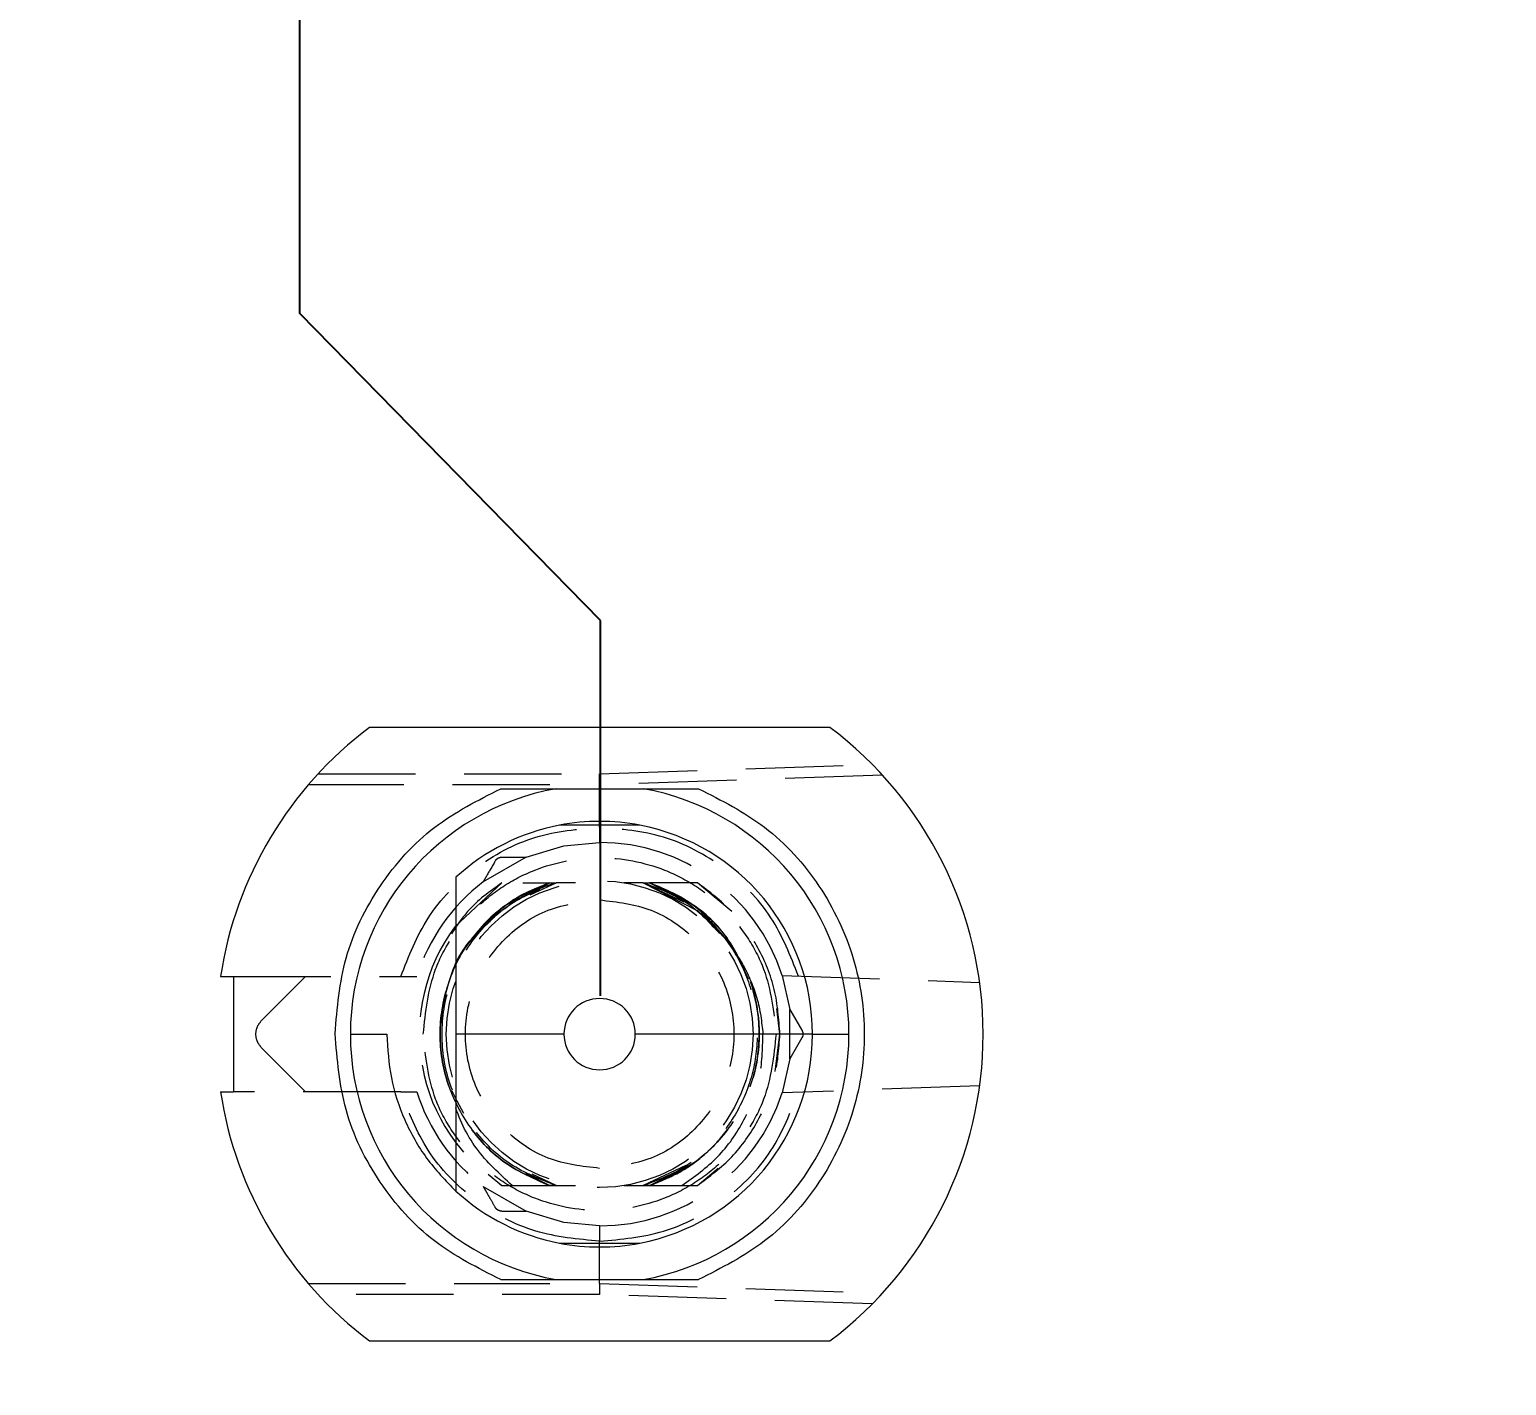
# Model space of a CAD drawing. Header units: millimetres. Extents: x -64 to 530, y -86 to 334.
# Drawn here: x 199.5 to 218.76, y 220.01 to 237.69 of the extents above; entities that cross this region are included whole.
import ezdxf

# ---------------------------------------------------------------- set-up
doc = ezdxf.new("R2010")
doc.units = ezdxf.units.MM
doc.header["$PDSIZE"] = -1
doc.linetypes.add('HIDDEN', pattern=[1.905, 1.27, -0.635])
doc.dimstyles.new('ISO-25', dxfattribs={"dimtxt": 2.5, "dimasz": 2.5, "dimexe": 1.25, "dimexo": 0.625, "dimtad": 1, "dimtxsty": 'Standard', "dimcen": 2.5, "dimadec": 0, "dimazin": 0, "dimtfac": 1, "dimtmove": 0, "dimatfit": 3, "dimfxl": 0, "dimarcsym": 0})

# ---------------------------------------------------------------- blocks, each defined once
blk = doc.blocks.new('*D35')
at = {"color": 0, "lineweight": -2}
for p, q in [((437.684, 297.079), (437.684, 315.579)), ((431.8, 293.079), (437.684, 297.079)), ((431.8, 279.9), (431.8, 293.079))]:
    blk.add_line(p, q, dxfattribs=at)
at = {"layer": 'Defpoints', "color": 0}
for p in [(437.684, 301.079), (431.8, 279.4), (0, 0)]:
    blk.add_point(p, dxfattribs=at)
at = {"color": 0, "insert": (435.434, 308.579), "char_height": 3, "attachment_point": 5, "rotation": 90}
blk.add_mtext('431,80', dxfattribs=at)
blk = doc.blocks.new('*D43')
at = {"color": 0, "lineweight": -2}
for p, q in [((280.31, 293.54), (280.31, 313.54)), ((285.75, 289.54), (280.31, 293.54)), ((285.75, 274.9), (285.75, 289.54))]:
    blk.add_line(p, q, dxfattribs=at)
at = {"layer": 'Defpoints', "color": 0}
for p in [(280.31, 297.54), (285.75, 274.4), (0, 0)]:
    blk.add_point(p, dxfattribs=at)
at = {"color": 0, "insert": (278.06, 305.79), "char_height": 3, "attachment_point": 5, "rotation": 90}
blk.add_mtext('285,75', dxfattribs=at)
blk = doc.blocks.new('*D44')
at = {"color": 0, "lineweight": -2}
for p, q in [((298.633, 293.447), (298.633, 312.947)), ((293.9, 289.447), (298.633, 293.447)), ((293.9, 279.9), (293.9, 289.447))]:
    blk.add_line(p, q, dxfattribs=at)
at = {"layer": 'Defpoints', "color": 0}
for p in [(298.633, 297.447), (293.9, 279.4), (0, 0)]:
    blk.add_point(p, dxfattribs=at)
at = {"color": 0, "insert": (296.383, 305.447), "char_height": 3, "attachment_point": 5, "rotation": 90}
blk.add_mtext('293,90', dxfattribs=at)
blk = doc.blocks.new('*D45')
at = {"color": 0, "lineweight": -2}
blk.add_line((285.25, 274.4), (252.388, 274.4), dxfattribs=at)
at = {"layer": 'Defpoints', "color": 0}
for p in [(267.888, 274.4), (285.75, 274.4), (0, 0)]:
    blk.add_point(p, dxfattribs=at)
at = {"color": 0, "insert": (259.888, 276.65), "char_height": 3, "attachment_point": 5}
blk.add_mtext('274,40', dxfattribs=at)
blk = doc.blocks.new('*D46')
at = {"color": 0, "lineweight": -2}
for p, q in [((273.06, 264.82), (273.06, 254.53)), ((273.06, 254.53), (277.95, 250.53)), ((277.95, 250.53), (277.95, 231.03))]:
    blk.add_line(p, q, dxfattribs=at)
at = {"layer": 'Defpoints', "color": 0}
for p in [(273.06, 265.32), (277.95, 246.53), (0, 0)]:
    blk.add_point(p, dxfattribs=at)
at = {"color": 0, "insert": (275.7, 238.53), "char_height": 3, "attachment_point": 5, "rotation": 90}
blk.add_mtext('273,06', dxfattribs=at)
blk = doc.blocks.new('*D47')
at = {"color": 0, "lineweight": -2}
for p, q in [((260.93, 266.76), (240.93, 266.76)), ((264.93, 265.32), (260.93, 266.76)), ((272.56, 265.32), (264.93, 265.32))]:
    blk.add_line(p, q, dxfattribs=at)
at = {"layer": 'Defpoints', "color": 0}
for p in [(256.93, 266.76), (273.06, 265.32), (0, 0)]:
    blk.add_point(p, dxfattribs=at)
at = {"color": 0, "insert": (248.68, 269.01), "char_height": 3, "attachment_point": 5}
blk.add_mtext('265,32', dxfattribs=at)
blk = doc.blocks.new('*D48')
at = {"color": 0, "lineweight": -2}
for p, q in [((355.301, 295.339), (355.301, 315.339)), ((359.73, 291.339), (355.301, 295.339)), ((359.73, 265.82), (359.73, 291.339))]:
    blk.add_line(p, q, dxfattribs=at)
at = {"layer": 'Defpoints', "color": 0}
for p in [(355.301, 299.339), (359.73, 265.32), (0, 0)]:
    blk.add_point(p, dxfattribs=at)
at = {"color": 0, "insert": (353.051, 307.589), "char_height": 3, "attachment_point": 5, "rotation": 90}
blk.add_mtext('359,73', dxfattribs=at)
blk = doc.blocks.new('*D49')
at = {"color": 0, "lineweight": -2}
for p, q in [((349.375, 265.32), (345.375, 260.541)), ((359.23, 265.32), (349.375, 265.32)), ((345.375, 260.541), (325.375, 260.541))]:
    blk.add_line(p, q, dxfattribs=at)
at = {"layer": 'Defpoints', "color": 0}
for p in [(359.73, 265.32), (341.375, 260.541), (0, 0)]:
    blk.add_point(p, dxfattribs=at)
at = {"color": 0, "insert": (333.125, 262.791), "char_height": 3, "attachment_point": 5}
blk.add_mtext('265,32', dxfattribs=at)
blk = doc.blocks.new('*D50')
at = {"color": 0, "lineweight": -2}
for p, q in [((411.281, 297.743), (411.281, 316.243)), ((415.9, 293.743), (411.281, 297.743)), ((415.9, 279.97), (415.9, 293.743))]:
    blk.add_line(p, q, dxfattribs=at)
at = {"layer": 'Defpoints', "color": 0}
for p in [(411.281, 301.743), (415.9, 279.47), (0, 0)]:
    blk.add_point(p, dxfattribs=at)
at = {"color": 0, "insert": (409.031, 309.243), "char_height": 3, "attachment_point": 5, "rotation": 90}
blk.add_mtext('415,90', dxfattribs=at)
blk = doc.blocks.new('*D51')
at = {"color": 0, "lineweight": -2}
for p, q in [((441.42, 274.4), (445.42, 275.871)), ((445.42, 275.871), (464.92, 275.871)), ((425.95, 274.4), (441.42, 274.4))]:
    blk.add_line(p, q, dxfattribs=at)
at = {"layer": 'Defpoints', "color": 0}
for p in [(449.42, 275.871), (425.45, 274.4), (0, 0)]:
    blk.add_point(p, dxfattribs=at)
at = {"color": 0, "insert": (457.42, 278.121), "char_height": 3, "attachment_point": 5}
blk.add_mtext('274,40', dxfattribs=at)
blk = doc.blocks.new('*D52')
at = {"color": 0, "lineweight": -2}
for p, q in [((423.283, 294.998), (423.283, 314.998)), ((425.45, 290.998), (423.283, 294.998)), ((425.45, 274.9), (425.45, 290.998))]:
    blk.add_line(p, q, dxfattribs=at)
at = {"layer": 'Defpoints', "color": 0}
for p in [(423.283, 298.998), (425.45, 274.4), (0, 0)]:
    blk.add_point(p, dxfattribs=at)
at = {"color": 0, "insert": (421.033, 307.248), "char_height": 3, "attachment_point": 5, "rotation": 90}
blk.add_mtext('425,45', dxfattribs=at)
blk = doc.blocks.new('*D56')
at = {"color": 0, "lineweight": -2}
for p, q in [((437.803, 215.414), (437.803, 235.414)), ((425.43, 211.414), (437.803, 215.414)), ((425.43, 198.55), (425.43, 211.414))]:
    blk.add_line(p, q, dxfattribs=at)
at = {"layer": 'Defpoints', "color": 0}
for p in [(437.803, 219.414), (425.43, 198.05), (0, 0)]:
    blk.add_point(p, dxfattribs=at)
at = {"color": 0, "insert": (435.553, 227.664), "char_height": 3, "attachment_point": 5, "rotation": 90}
blk.add_mtext('425,43', dxfattribs=at)
blk = doc.blocks.new('*D75')
at = {"color": 0, "lineweight": -2}
for p, q in [((288.794, 294.16), (288.794, 313.16)), ((290.401, 290.16), (288.794, 294.16)), ((290.401, 279.9), (290.401, 290.16))]:
    blk.add_line(p, q, dxfattribs=at)
at = {"layer": 'Defpoints', "color": 0}
for p in [(288.794, 298.16), (290.401, 279.4), (0, 0)]:
    blk.add_point(p, dxfattribs=at)
at = {"color": 0, "insert": (286.544, 305.91), "char_height": 3, "attachment_point": 5, "rotation": 90}
blk.add_mtext('290,40', dxfattribs=at)
blk = doc.blocks.new('*D76')
at = {"color": 0, "lineweight": -2}
for p, q in [((306.252, 292.611), (306.252, 312.111)), ((297.399, 288.611), (306.252, 292.611)), ((297.399, 279.9), (297.399, 288.611))]:
    blk.add_line(p, q, dxfattribs=at)
at = {"layer": 'Defpoints', "color": 0}
for p in [(306.252, 296.611), (297.399, 279.4), (0, 0)]:
    blk.add_point(p, dxfattribs=at)
at = {"color": 0, "insert": (304.002, 304.611), "char_height": 3, "attachment_point": 5, "rotation": 90}
blk.add_mtext('297,40', dxfattribs=at)
blk = doc.blocks.new('*D77')
at = {"color": 0, "lineweight": -2}
for p, q in [((404.526, 297.682), (404.526, 316.182)), ((412.401, 293.682), (404.526, 297.682)), ((412.401, 279.9), (412.401, 293.682))]:
    blk.add_line(p, q, dxfattribs=at)
at = {"layer": 'Defpoints', "color": 0}
for p in [(404.526, 301.682), (412.401, 279.4), (0, 0)]:
    blk.add_point(p, dxfattribs=at)
at = {"color": 0, "insert": (402.276, 309.182), "char_height": 3, "attachment_point": 5, "rotation": 90}
blk.add_mtext('412,40', dxfattribs=at)
blk = doc.blocks.new('*D78')
at = {"color": 0, "lineweight": -2}
for p, q in [((417.265, 297.291), (417.265, 315.791)), ((419.399, 293.291), (417.265, 297.291)), ((419.399, 279.9), (419.399, 293.291))]:
    blk.add_line(p, q, dxfattribs=at)
at = {"layer": 'Defpoints', "color": 0}
for p in [(417.265, 301.291), (419.399, 279.4), (0, 0)]:
    blk.add_point(p, dxfattribs=at)
at = {"color": 0, "insert": (415.015, 308.791), "char_height": 3, "attachment_point": 5, "rotation": 90}
blk.add_mtext('419,40', dxfattribs=at)
blk = doc.blocks.new('*D119')
at = {"color": 0, "lineweight": -2}
for p, q in [((393.843, 235.159), (393.843, 254.159)), ((396, 231.159), (393.843, 235.159)), ((396, 225.095), (396, 231.159))]:
    blk.add_line(p, q, dxfattribs=at)
at = {"layer": 'Defpoints', "color": 0}
for p in [(393.843, 239.159), (396, 224.595), (0, 0)]:
    blk.add_point(p, dxfattribs=at)
at = {"color": 0, "insert": (391.593, 246.909), "char_height": 3, "attachment_point": 5, "rotation": 90}
blk.add_mtext('396,00', dxfattribs=at)
blk = doc.blocks.new('*D120')
at = {"color": 0, "lineweight": -2}
for p, q in [((372.602, 236.309), (372.602, 255.809)), ((373.5, 232.309), (372.602, 236.309)), ((373.5, 225.095), (373.5, 232.309))]:
    blk.add_line(p, q, dxfattribs=at)
at = {"layer": 'Defpoints', "color": 0}
for p in [(372.602, 240.309), (373.5, 224.595), (0, 0)]:
    blk.add_point(p, dxfattribs=at)
at = {"color": 0, "insert": (370.352, 248.309), "char_height": 3, "attachment_point": 5, "rotation": 90}
blk.add_mtext('373,50', dxfattribs=at)
blk = doc.blocks.new('*D121')
at = {"color": 0, "lineweight": -2}
for p, q in [((345.579, 237.414), (345.579, 256.414)), ((349.175, 233.414), (345.579, 237.414)), ((349.175, 225.095), (349.175, 233.414))]:
    blk.add_line(p, q, dxfattribs=at)
at = {"layer": 'Defpoints', "color": 0}
for p in [(345.579, 241.414), (349.175, 224.595), (0, 0)]:
    blk.add_point(p, dxfattribs=at)
at = {"color": 0, "insert": (343.329, 249.164), "char_height": 3, "attachment_point": 5, "rotation": 90}
blk.add_mtext('349,18', dxfattribs=at)
blk = doc.blocks.new('*D122')
at = {"color": 0, "lineweight": -2}
for p, q in [((325.674, 236.995), (325.674, 256.995)), ((328.855, 232.995), (325.674, 236.995)), ((328.855, 225.095), (328.855, 232.995))]:
    blk.add_line(p, q, dxfattribs=at)
at = {"layer": 'Defpoints', "color": 0}
for p in [(325.674, 240.995), (328.855, 224.595), (0, 0)]:
    blk.add_point(p, dxfattribs=at)
at = {"color": 0, "insert": (323.424, 249.245), "char_height": 3, "attachment_point": 5, "rotation": 90}
blk.add_mtext('328,86', dxfattribs=at)
blk = doc.blocks.new('*D123')
at = {"color": 0, "lineweight": -2}
for p, q in [((304.85, 235.076), (304.85, 254.576)), ((308.535, 231.076), (304.85, 235.076)), ((308.535, 225.095), (308.535, 231.076))]:
    blk.add_line(p, q, dxfattribs=at)
at = {"layer": 'Defpoints', "color": 0}
for p in [(304.85, 239.076), (308.535, 224.595), (0, 0)]:
    blk.add_point(p, dxfattribs=at)
at = {"color": 0, "insert": (302.6, 247.076), "char_height": 3, "attachment_point": 5, "rotation": 90}
blk.add_mtext('308,54', dxfattribs=at)
blk = doc.blocks.new('*D124')
at = {"color": 0, "lineweight": -2}
for p, q in [((286.103, 233.369), (286.103, 253.369)), ((288.215, 229.369), (286.103, 233.369)), ((288.215, 225.095), (288.215, 229.369))]:
    blk.add_line(p, q, dxfattribs=at)
at = {"layer": 'Defpoints', "color": 0}
for p in [(286.103, 237.369), (288.215, 224.595), (0, 0)]:
    blk.add_point(p, dxfattribs=at)
at = {"color": 0, "insert": (283.853, 245.619), "char_height": 3, "attachment_point": 5, "rotation": 90}
blk.add_mtext('288,22', dxfattribs=at)
blk = doc.blocks.new('*D125')
at = {"color": 0, "lineweight": -2}
for p, q in [((263.907, 234.454), (263.907, 253.954)), ((267.895, 230.454), (263.907, 234.454)), ((267.895, 225.095), (267.895, 230.454))]:
    blk.add_line(p, q, dxfattribs=at)
at = {"layer": 'Defpoints', "color": 0}
for p in [(263.907, 238.454), (267.895, 224.595), (0, 0)]:
    blk.add_point(p, dxfattribs=at)
at = {"color": 0, "insert": (261.657, 246.454), "char_height": 3, "attachment_point": 5, "rotation": 90}
blk.add_mtext('267,90', dxfattribs=at)
blk = doc.blocks.new('*D126')
at = {"color": 0, "lineweight": -2}
for p, q in [((243.782, 232.451), (243.782, 252.451)), ((247.575, 228.595), (243.782, 232.451)), ((247.575, 225.095), (247.575, 228.595))]:
    blk.add_line(p, q, dxfattribs=at)
at = {"layer": 'Defpoints', "color": 0}
for p in [(243.782, 236.451), (247.575, 224.595), (0, 0)]:
    blk.add_point(p, dxfattribs=at)
at = {"color": 0, "insert": (241.532, 244.701), "char_height": 3, "attachment_point": 5, "rotation": 90}
blk.add_mtext('247,58', dxfattribs=at)
blk = doc.blocks.new('*D127')
at = {"color": 0, "lineweight": -2}
for p, q in [((222.023, 234.703), (222.023, 254.703)), ((227.255, 230.703), (222.023, 234.703)), ((227.255, 225.095), (227.255, 230.703))]:
    blk.add_line(p, q, dxfattribs=at)
at = {"layer": 'Defpoints', "color": 0}
for p in [(222.023, 238.703), (227.255, 224.595), (0, 0)]:
    blk.add_point(p, dxfattribs=at)
at = {"color": 0, "insert": (219.773, 246.953), "char_height": 3, "attachment_point": 5, "rotation": 90}
blk.add_mtext('227,26', dxfattribs=at)
blk = doc.blocks.new('*D128')
at = {"color": 0, "lineweight": -2}
for p, q in [((203.028, 233.99), (203.028, 253.49)), ((206.946, 229.99), (203.028, 233.99)), ((206.946, 225.095), (206.946, 229.99))]:
    blk.add_line(p, q, dxfattribs=at)
at = {"layer": 'Defpoints', "color": 0}
for p in [(203.028, 237.99), (206.946, 224.595), (0, 0)]:
    blk.add_point(p, dxfattribs=at)
at = {"color": 0, "insert": (200.778, 245.99), "char_height": 3, "attachment_point": 5, "rotation": 90}
blk.add_mtext('206,95', dxfattribs=at)
blk = doc.blocks.new('*D142')
at = {"color": 0, "lineweight": -2}
for p, q in [((401.115, 224.595), (405.115, 228.426)), ((405.115, 228.426), (425.115, 228.426)), ((396.5, 224.595), (401.115, 224.595))]:
    blk.add_line(p, q, dxfattribs=at)
at = {"layer": 'Defpoints', "color": 0}
for p in [(409.115, 228.426), (396, 224.595), (0, 0)]:
    blk.add_point(p, dxfattribs=at)
at = {"color": 0, "insert": (417.365, 230.676), "char_height": 3, "attachment_point": 5}
blk.add_mtext('224,59', dxfattribs=at)

msp = doc.modelspace()

# ---------------------------------------------------------------- linework, layer by layer
at = {"color": 7, "linetype": 'Continuous', "lineweight": 15}
for p, q in [((209.935, 228.595), (203.935, 228.595)), ((201.992, 225.345), (202.16, 225.345)), ((202.16, 225.345), (202.16, 223.845)), ((203.685, 224.595), (204.16, 224.595)), ((206.47, 224.595), (205.06, 224.595)), ((209.71, 224.595), (207.4, 224.595)), ((209.71, 224.595), (210.185, 224.595)), ((201.992, 223.845), (202.16, 223.845)), ((203.935, 220.595), (209.935, 220.595))]:
    msp.add_line(p, q, dxfattribs=at)
at = {"color": 7, "linetype": 'HIDDEN', "lineweight": 0}
for p, q in [((203.264, 227.989), (206.935, 227.989)), ((206.935, 227.989), (210.488, 228.113)), ((206.935, 227.845), (206.935, 227.989)), ((206.285, 227.845), (203.135, 227.845)), ((210.621, 227.974), (206.935, 227.845)), ((206.935, 227.295), (206.935, 227.845)), ((206.935, 227.295), (206.935, 227.095)), ((207.459, 227.32), (207.459, 227.32)), ((205.975, 226.903), (205.416, 226.58)), ((205.046, 225.993), (205.661, 226.57)), ((205.712, 226.276), (206.284, 226.57)), ((205.712, 226.276), (206.284, 226.57)), ((205.934, 226.57), (206.284, 226.57)), ((206.03, 226.41), (206.369, 226.57)), ((206.284, 226.57), (206.043, 226.446)), ((206.62, 226.57), (206.369, 226.57)), ((207.501, 226.57), (207.25, 226.57)), ((207.501, 226.57), (208.206, 226.209)), ((207.501, 226.57), (208.033, 226.319)), ((207.501, 226.57), (208.033, 226.319)), ((208.209, 226.57), (207.586, 226.57)), ((208.033, 226.34), (207.586, 226.57)), ((207.586, 226.57), (208.1, 226.306)), ((208.1, 226.306), (207.586, 226.57)), ((207.586, 226.57), (208.1, 226.306)), ((208.454, 226.364), (208.209, 226.57)), ((208.657, 226.194), (208.209, 226.57)), ((202.16, 225.345), (204.341, 225.345)), ((202.527, 224.772), (203.1, 225.345)), ((209.315, 225.36), (211.889, 225.27)), ((209.315, 225.36), (209.414, 224.918)), ((209.285, 224.595), (209.243, 224.929)), ((209.414, 224.918), (209.572, 224.645)), ((209.414, 224.272), (209.414, 224.918)), ((209.285, 224.595), (209.257, 224.818)), ((209.224, 224.106), (209.285, 224.595)), ((209.572, 224.545), (209.414, 224.272)), ((203.1, 223.845), (202.527, 224.418)), ((209.414, 224.272), (209.315, 223.83)), ((204.341, 223.845), (202.16, 223.845)), ((211.889, 223.92), (209.315, 223.83)), ((208.058, 222.882), (207.501, 222.62)), ((208.058, 222.882), (207.501, 222.62)), ((207.586, 222.62), (208.098, 222.883)), ((208.209, 222.62), (208.482, 222.849)), ((205.416, 222.609), (205.975, 222.287)), ((205.483, 222.769), (205.661, 222.62)), ((205.483, 222.769), (205.661, 222.62)), ((205.661, 222.62), (206.284, 222.62)), ((205.661, 222.62), (206.62, 222.62)), ((205.969, 222.782), (206.284, 222.62)), ((206.369, 222.62), (206.056, 222.768)), ((207.25, 222.62), (208.008, 222.62)), ((207.586, 222.62), (208.209, 222.62)), ((206.935, 222.095), (206.935, 221.895)), ((206.935, 221.345), (206.935, 221.895)), ((203.135, 221.345), (206.285, 221.345)), ((206.935, 221.345), (210.621, 221.216)), ((206.935, 221.345), (206.935, 221.201)), ((206.935, 221.201), (203.264, 221.201)), ((210.488, 221.077), (206.935, 221.201))]:
    msp.add_line(p, q, dxfattribs=at)
at = {"color": 7, "linetype": 'HIDDEN', "lineweight": 0, "flags": 128}
for points in [[(205.975, 226.903), (206.469, 227.051), (206.935, 227.095)], [(205.661, 226.57), (205.661, 226.57)], [(206.369, 226.57), (206.369, 226.57)], [(206.369, 226.57), (206.369, 226.57)], [(206.369, 226.57), (206.369, 226.57)], [(206.369, 226.57), (206.369, 226.57)], [(206.369, 226.57), (206.369, 226.57)], [(207.501, 226.57), (207.501, 226.57)], [(207.501, 226.57), (207.501, 226.57)], [(207.501, 226.57), (207.501, 226.57)], [(207.501, 226.57), (207.501, 226.57)], [(207.501, 226.57), (207.501, 226.57)], [(207.501, 226.57), (207.501, 226.57)], [(207.501, 226.57), (207.501, 226.57)], [(207.501, 226.57), (207.501, 226.57)], [(208.209, 226.57), (208.209, 226.57)], [(205.006, 223.819), (205.002, 223.848), (205.002, 223.856), (205.002, 223.858), (205.003, 223.859), (205.003, 223.859), (205.003, 223.859), (205.003, 223.859), (205.003, 223.859), (205.003, 223.859), (205.003, 223.859), (205.003, 223.859), (205.003, 223.859), (205.002, 223.859), (205.002, 223.859), (205.002, 223.859), (205.002, 223.859), (205.002, 223.859), (205.002, 223.859), (205.002, 223.859), (205.003, 223.859), (205.003, 223.859), (205.003, 223.859), (205.003, 223.859), (205.003, 223.859), (205.003, 223.859), (205.003, 223.859), (205.003, 223.859), (205.003, 223.859), (205.004, 223.859), (205.004, 223.859), (205.007, 223.856), (205.071, 223.726), (205.158, 223.563)], [(208.714, 223.568), (208.714, 223.568)], [(207.962, 222.816), (207.962, 222.816)], [(205.661, 222.62), (205.661, 222.62)], [(205.661, 222.62), (205.661, 222.62)], [(205.661, 222.62), (205.661, 222.62)], [(205.661, 222.62), (205.661, 222.62)], [(205.661, 222.62), (205.661, 222.62)], [(205.661, 222.62), (205.661, 222.62)], [(205.661, 222.62), (205.661, 222.62)], [(205.661, 222.62), (205.661, 222.62)], [(206.62, 222.62), (206.62, 222.62)], [(207.25, 222.62), (207.25, 222.62)], [(208.209, 222.62), (208.209, 222.62)], [(208.209, 222.62), (208.209, 222.62)], [(208.209, 222.62), (208.209, 222.62)], [(208.209, 222.62), (208.209, 222.62)], [(208.209, 222.62), (208.209, 222.62)], [(208.209, 222.62), (208.209, 222.62)], [(208.209, 222.62), (208.209, 222.62)], [(206.935, 222.095), (206.469, 222.139), (205.975, 222.287)]]:
    msp.add_lwpolyline(points, dxfattribs=at)
at = {"color": 7, "linetype": 'HIDDEN', "lineweight": 0}
msp.add_circle((206.935, 224.595), 2, dxfattribs=at)
at = {"color": 7, "linetype": 'Continuous', "lineweight": 15}
for radius, start, end in [(5, 126.8699, 171.3731), (5, 306.8699, 53.1301), (3.25, 100.0633, 180), (3.25, 0, 79.9367), (2.775, 100.8932, 132.5066), (2.775, 79.1068, 100.8929), (2.775, 0, 79.1071), (0.465, 0, 180), (3.25, 180, 259.9367), (0.465, 180, 0), (2.775, 280.8929, 0), (3.25, 280.0633, 0), (5, 188.6269, 233.1301), (2.775, 227.4934, 259.1071), (2.775, 259.1067, 280.8938)]:
    msp.add_arc((206.935, 224.595), radius, start, end, dxfattribs=at)
at = {"color": 7, "linetype": 'HIDDEN', "lineweight": 0}
for radius, start, end in [(2.5, 17.8157, 90), (2.5, 127.4202, 162.5424), (2.35, 143.5058, 237.1851), (2.5, 197.4576, 232.5798), (2.5, 270, 342.1843)]:
    msp.add_arc((206.935, 224.595), radius, start, end, dxfattribs=at)
at = {"color": 7, "linetype": 'Continuous', "lineweight": 15}
for points, knots in [([(203.485, 224.601), (203.514, 224.935), (203.572, 225.617), (204.038, 226.554), (204.735, 227.336), (205.347, 227.644), (205.646, 227.795)], [0, 0, 0, 0, 0.244423, 0.499999, 0.755577, 1, 1, 1, 1]), ([(205.646, 227.795), (205.78, 227.795), (205.954, 227.795), (206.148, 227.795), (206.229, 227.795), (206.283, 227.795), (206.322, 227.795), (206.349, 227.795), (206.363, 227.795), (206.367, 227.795), (206.367, 227.795), (206.367, 227.795)], [0, 0, 0, 0, 0.52193, 0.674707, 0.779637, 0.851731, 0.901665, 0.954566, 0.975881, 0.993095, 1, 1, 1, 1]), ([(206.367, 227.795), (206.543, 227.795), (206.895, 227.795), (207.289, 227.795), (207.481, 227.795), (207.503, 227.795)], [0, 0, 0, 0, 0.4691, 0.939613, 1, 1, 1, 1]), ([(207.503, 227.795), (207.503, 227.795), (207.505, 227.795), (207.516, 227.795), (207.56, 227.795), (207.756, 227.795), (207.99, 227.795), (208.186, 227.795), (208.224, 227.795)], [0, 0, 0, 0, 0.01693, 0.0393, 0.081694, 0.236198, 0.852157, 1, 1, 1, 1]), ([(208.224, 227.795), (208.523, 227.644), (209.135, 227.335), (209.837, 226.552), (210.286, 225.612), (210.434, 224.595), (210.286, 223.578), (209.837, 222.638), (209.135, 221.855), (208.523, 221.546), (208.224, 221.395)], [0, 0, 0, 0, 0.122203, 0.25, 0.377796, 0.5, 0.622203, 0.75, 0.877797, 1, 1, 1, 1]), ([(207.459, 227.32), (207.169, 227.32), (206.816, 227.32), (206.472, 227.32), (206.411, 227.32)], [0, 0, 0, 0, 0.821487, 1, 1, 1, 1]), ([(205.06, 226.641), (205.06, 226.203), (205.06, 225.6), (205.06, 224.811), (205.06, 224.595)], [0, 0, 0, 0, 0.725759, 1, 1, 1, 1]), ([(205.646, 221.395), (205.346, 221.546), (204.733, 221.855), (204.035, 222.64), (203.569, 223.582), (203.513, 224.266), (203.485, 224.601)], [0, 0, 0, 0, 0.24439, 0.499999, 0.755608, 1, 1, 1, 1]), ([(204.16, 224.595), (204.171, 224.403), (204.194, 224.02), (204.379, 223.471), (204.659, 222.963), (204.926, 222.687), (205.06, 222.549)], [0, 0, 0, 0, 0.25, 0.500001, 0.749999, 1, 1, 1, 1]), ([(205.06, 224.595), (205.06, 224.4), (205.06, 223.896), (205.06, 223.214), (205.06, 222.765), (205.06, 222.549)], [0, 0, 0, 0, 0.246526, 0.638139, 1, 1, 1, 1]), ([(206.411, 221.87), (206.701, 221.87), (207.054, 221.87), (207.398, 221.87), (207.459, 221.87)], [0, 0, 0, 0, 0.821497, 1, 1, 1, 1]), ([(205.646, 221.395), (205.78, 221.395), (205.954, 221.395), (206.148, 221.395), (206.229, 221.395), (206.283, 221.395), (206.322, 221.395), (206.349, 221.395), (206.363, 221.395), (206.367, 221.395), (206.367, 221.395), (206.367, 221.395)], [0, 0, 0, 0, 0.52193, 0.674707, 0.779637, 0.851731, 0.901665, 0.954566, 0.975881, 0.993095, 1, 1, 1, 1]), ([(206.367, 221.395), (206.543, 221.395), (206.895, 221.395), (207.289, 221.395), (207.481, 221.395), (207.503, 221.395)], [0, 0, 0, 0, 0.4691, 0.939613, 1, 1, 1, 1]), ([(207.503, 221.395), (207.503, 221.395), (207.505, 221.395), (207.516, 221.395), (207.56, 221.395), (207.756, 221.395), (207.99, 221.395), (208.186, 221.395), (208.224, 221.395)], [0, 0, 0, 0, 0.01693, 0.0393, 0.081694, 0.236198, 0.852157, 1, 1, 1, 1])]:
    msp.add_open_spline(points, degree=3, knots=knots, dxfattribs=at)
at = {"color": 7, "linetype": 'HIDDEN', "lineweight": 0}
for points, knots in [([(204.341, 225.345), (204.445, 225.609), (204.657, 226.152), (205.286, 226.788), (206.072, 227.216), (206.652, 227.269), (206.935, 227.295)], [0, 0, 0, 0, 0.243393, 0.5, 0.756607, 1, 1, 1, 1]), ([(209.527, 225.352), (209.423, 225.616), (209.21, 226.157), (208.581, 226.791), (207.796, 227.217), (207.217, 227.269), (206.935, 227.295)], [0, 0, 0, 0, 0.243424, 0.5, 0.756578, 1, 1, 1, 1]), ([(204.635, 224.595), (204.666, 224.884), (204.714, 225.331), (205, 225.867), (205.297, 226.232), (205.663, 226.531), (206.199, 226.809), (206.935, 226.951), (207.671, 226.809), (208.207, 226.532), (208.573, 226.233), (208.87, 225.867), (209.156, 225.331), (209.204, 224.884), (209.235, 224.595)], [0, 0, 0, 0, 0.119721, 0.184823, 0.25, 0.315102, 0.380279, 0.5, 0.619722, 0.684824, 0.75, 0.815102, 0.880279, 1, 1, 1, 1]), ([(205.573, 226.853), (205.532, 226.782), (205.478, 226.688), (205.43, 226.605), (205.418, 226.584), (205.416, 226.581), (205.416, 226.58)], [0, 0, 0, 0, 0.638722, 0.843751, 0.925002, 1, 1, 1, 1]), ([(205.573, 226.853), (205.578, 226.861), (205.588, 226.875), (205.609, 226.891), (205.634, 226.901), (205.651, 226.903), (205.66, 226.903)], [0, 0, 0, 0, 0.250812, 0.500008, 0.749203, 1, 1, 1, 1]), ([(205.66, 226.903), (205.742, 226.903), (205.85, 226.903), (205.947, 226.903), (205.972, 226.903), (205.974, 226.903), (205.975, 226.903)], [0, 0, 0, 0, 0.638718, 0.843747, 0.925, 1, 1, 1, 1]), ([(206.284, 226.57), (206.084, 226.483), (205.684, 226.31), (205.223, 225.831), (204.924, 225.247), (204.821, 224.595), (204.924, 223.943), (205.223, 223.358), (205.684, 222.88), (206.084, 222.707), (206.284, 222.62)], [0, 0, 0, 0, 0.125, 0.249999, 0.374999, 0.5, 0.625, 0.75, 0.875, 1, 1, 1, 1]), ([(206.369, 222.62), (206.162, 222.701), (205.748, 222.863), (205.266, 223.339), (204.952, 223.931), (204.845, 224.595), (204.952, 225.259), (205.266, 225.851), (205.748, 226.327), (206.162, 226.489), (206.369, 226.57)], [0, 0, 0, 0, 0.125, 0.25, 0.375, 0.500001, 0.625, 0.75, 0.875, 1, 1, 1, 1]), ([(206.369, 222.62), (206.162, 222.701), (205.748, 222.863), (205.266, 223.339), (204.952, 223.931), (204.845, 224.595), (204.952, 225.259), (205.266, 225.851), (205.748, 226.327), (206.162, 226.489), (206.369, 226.57)], [0, 0, 0, 0, 0.125, 0.25, 0.375, 0.5, 0.625, 0.749999, 0.875, 1, 1, 1, 1]), ([(206.369, 222.62), (206.162, 222.701), (205.748, 222.863), (205.266, 223.339), (204.952, 223.931), (204.845, 224.595), (204.952, 225.259), (205.266, 225.851), (205.748, 226.327), (206.162, 226.489), (206.369, 226.57)], [0, 0, 0, 0, 0.125, 0.25, 0.375, 0.500001, 0.625, 0.75, 0.875, 1, 1, 1, 1]), ([(205.661, 226.57), (205.501, 226.455), (205.243, 226.27), (205.07, 226.005), (205.005, 225.905)], [0, 0, 0, 0, 0.621035, 1, 1, 1, 1]), ([(205.263, 225.832), (205.405, 225.994), (205.688, 226.32), (206.085, 226.487), (206.284, 226.57)], [0, 0, 0, 0, 0.499999, 1, 1, 1, 1]), ([(205.491, 226.056), (205.56, 226.133), (205.775, 226.371), (206.078, 226.49), (206.284, 226.57)], [0, 0, 0, 0, 0.321278, 1, 1, 1, 1]), ([(206.369, 226.57), (206.23, 226.522), (205.951, 226.425), (205.717, 226.246), (205.6, 226.157)], [0, 0, 0, 0, 0.500002, 1, 1, 1, 1]), ([(206.284, 226.57), (206.306, 226.57), (206.334, 226.57), (206.361, 226.57), (206.368, 226.57), (206.369, 226.57), (206.369, 226.57)], [0, 0, 0, 0, 0.659473, 0.855325, 0.930516, 1, 1, 1, 1]), ([(207.501, 226.57), (207.501, 226.57), (207.502, 226.57), (207.509, 226.57), (207.536, 226.57), (207.564, 226.57), (207.586, 226.57)], [0, 0, 0, 0, 0.068868, 0.145415, 0.344908, 1, 1, 1, 1]), ([(207.501, 226.57), (207.501, 226.57), (207.502, 226.57), (207.509, 226.57), (207.536, 226.57), (207.564, 226.57), (207.586, 226.57)], [0, 0, 0, 0, 0.068949, 0.145582, 0.345172, 1, 1, 1, 1]), ([(207.501, 226.57), (207.711, 226.492), (208.097, 226.349), (208.372, 226.045), (208.498, 225.906)], [0, 0, 0, 0, 0.544503, 1, 1, 1, 1]), ([(207.586, 226.57), (207.786, 226.483), (208.186, 226.31), (208.647, 225.831), (208.946, 225.247), (209.049, 224.595), (208.946, 223.943), (208.647, 223.358), (208.186, 222.88), (207.786, 222.707), (207.586, 222.62)], [0, 0, 0, 0, 0.125001, 0.25, 0.375, 0.5, 0.624999, 0.75, 0.875, 1, 1, 1, 1]), ([(208.875, 225.312), (208.799, 225.485), (208.637, 225.857), (208.183, 226.309), (207.785, 226.483), (207.586, 226.57)], [0, 0, 0, 0, 0.302544, 0.651271, 1, 1, 1, 1]), ([(207.586, 226.57), (207.79, 226.487), (208.134, 226.348), (208.378, 226.07), (208.478, 225.957)], [0, 0, 0, 0, 0.592113, 1, 1, 1, 1]), ([(209.285, 224.595), (209.271, 224.791), (209.243, 225.182), (209.017, 225.73), (208.679, 226.217), (208.365, 226.452), (208.209, 226.57)], [0, 0, 0, 0, 0.249999, 0.5, 0.75, 1, 1, 1, 1]), ([(206.935, 222.845), (206.706, 222.871), (206.248, 222.924), (205.665, 223.329), (205.276, 223.907), (205.139, 224.595), (205.276, 225.283), (205.665, 225.861), (206.248, 226.266), (206.706, 226.319), (206.935, 226.345)], [0, 0, 0, 0, 0.125, 0.25, 0.375, 0.5, 0.625, 0.75, 0.875, 1, 1, 1, 1]), ([(206.935, 226.345), (207.164, 226.319), (207.622, 226.266), (208.205, 225.861), (208.594, 225.283), (208.731, 224.595), (208.594, 223.907), (208.205, 223.329), (207.622, 222.924), (207.164, 222.871), (206.935, 222.845)], [0, 0, 0, 0, 0.125, 0.25, 0.375, 0.5, 0.625, 0.75, 0.875, 1, 1, 1, 1]), ([(206.284, 222.62), (206.084, 222.707), (205.684, 222.88), (205.223, 223.359), (204.924, 223.943), (204.82, 224.596), (204.927, 225.243), (205.182, 225.786), (205.457, 226.033), (205.57, 226.135)], [0, 0, 0, 0, 0.149288, 0.298575, 0.447862, 0.59715, 0.746437, 0.895724, 1, 1, 1, 1]), ([(206.284, 222.62), (206.084, 222.707), (205.684, 222.88), (205.223, 223.359), (204.924, 223.943), (204.82, 224.596), (204.927, 225.243), (205.18, 225.783), (205.452, 226.028), (205.562, 226.127)], [0, 0, 0, 0, 0.149669, 0.299339, 0.449008, 0.598677, 0.748347, 0.898016, 1, 1, 1, 1]), ([(205.56, 226.125), (205.45, 226.026), (205.18, 225.782), (204.927, 225.242), (204.82, 224.596), (204.924, 223.943), (205.223, 223.359), (205.684, 222.88), (206.084, 222.707), (206.284, 222.62)], [0, 0, 0, 0, 0.101378, 0.251148, 0.400918, 0.550689, 0.700459, 0.85023, 1, 1, 1, 1]), ([(205.6, 226.157), (205.508, 226.07), (205.4, 225.969), (205.296, 225.855), (205.274, 225.836), (205.267, 225.832), (205.265, 225.831), (205.264, 225.831), (205.263, 225.832), (205.263, 225.832)], [0, 0, 0, 0, 0.805355, 0.945963, 0.982686, 0.993232, 0.996916, 0.998497, 1, 1, 1, 1]), ([(208.206, 226.209), (208.345, 226.081), (208.621, 225.825), (208.885, 225.316), (209.009, 224.762), (208.976, 224.194), (208.791, 223.655), (208.467, 223.19), (208.031, 222.819), (207.677, 222.686), (207.501, 222.62)], [0, 0, 0, 0, 0.124999, 0.249999, 0.375, 0.500001, 0.625, 0.750001, 0.875, 1, 1, 1, 1]), ([(208.807, 225.5), (208.725, 225.634), (208.561, 225.901), (208.324, 226.106), (208.206, 226.209)], [0, 0, 0, 0, 0.502468, 1, 1, 1, 1]), ([(206.284, 222.62), (206.084, 222.707), (205.684, 222.88), (205.223, 223.359), (204.924, 223.943), (204.82, 224.596), (204.928, 225.242), (205.162, 225.755), (205.407, 225.979), (205.491, 226.056)], [0, 0, 0, 0, 0.153218, 0.306437, 0.459654, 0.612873, 0.766091, 0.919309, 1, 1, 1, 1]), ([(205.269, 225.833), (205.263, 225.827), (205.103, 225.668), (204.935, 225.236), (204.818, 224.598), (204.925, 223.943), (205.223, 223.359), (205.684, 222.88), (206.084, 222.707), (206.284, 222.62)], [0, 0, 0, 0, 0.006976, 0.17248, 0.337983, 0.503488, 0.668992, 0.834496, 1, 1, 1, 1]), ([(207.586, 222.62), (207.723, 222.675), (207.998, 222.784), (208.354, 223.054), (208.648, 223.388), (208.864, 223.777), (208.993, 224.203), (209.029, 224.646), (208.975, 225.089), (208.863, 225.363), (208.807, 225.5)], [0, 0, 0, 0, 0.125, 0.25, 0.374999, 0.5, 0.625, 0.749999, 0.875, 1, 1, 1, 1]), ([(208.807, 225.5), (208.875, 225.357), (209.012, 225.07), (209.047, 224.754), (209.064, 224.595)], [0, 0, 0, 0, 0.497065, 1, 1, 1, 1]), ([(204.341, 225.345), (204.369, 225.345), (204.424, 225.345), (204.492, 225.345), (204.541, 225.345), (204.547, 225.345), (204.55, 225.345)], [0, 0, 0, 0, 0.258104, 0.512594, 0.755593, 1, 1, 1, 1]), ([(202.527, 224.418), (202.506, 224.444), (202.465, 224.496), (202.448, 224.595), (202.465, 224.694), (202.506, 224.746), (202.527, 224.772)], [0, 0, 0, 0, 0.250003, 0.500009, 0.749997, 1, 1, 1, 1]), ([(209.235, 224.595), (209.204, 224.306), (209.156, 223.859), (208.87, 223.323), (208.573, 222.958), (208.207, 222.659), (207.671, 222.381), (206.935, 222.239), (206.199, 222.381), (205.663, 222.658), (205.297, 222.957), (205, 223.323), (204.714, 223.859), (204.666, 224.306), (204.635, 224.595)], [0, 0, 0, 0, 0.119721, 0.184824, 0.25, 0.315102, 0.380279, 0.5, 0.619721, 0.684823, 0.75, 0.815102, 0.880279, 1, 1, 1, 1]), ([(208.008, 222.62), (208.171, 222.737), (208.494, 222.97), (208.835, 223.463), (209.049, 224.014), (209.059, 224.402), (209.064, 224.595)], [0, 0, 0, 0, 0.255054, 0.506738, 0.755053, 1, 1, 1, 1]), ([(208.209, 222.62), (208.365, 222.738), (208.679, 222.973), (209.017, 223.46), (209.243, 224.008), (209.271, 224.399), (209.285, 224.595)], [0, 0, 0, 0, 0.249998, 0.5, 0.749998, 1, 1, 1, 1]), ([(209.572, 224.645), (209.575, 224.637), (209.583, 224.621), (209.586, 224.595), (209.583, 224.569), (209.575, 224.553), (209.572, 224.545)], [0, 0, 0, 0, 0.250057, 0.499998, 0.750009, 1, 1, 1, 1]), ([(206.935, 221.895), (206.652, 221.921), (206.072, 221.974), (205.286, 222.402), (204.657, 223.038), (204.445, 223.581), (204.341, 223.845)], [0, 0, 0, 0, 0.243393, 0.5, 0.756607, 1, 1, 1, 1]), ([(204.341, 223.845), (204.369, 223.845), (204.424, 223.845), (204.492, 223.845), (204.542, 223.845), (204.547, 223.845), (204.55, 223.845)], [0, 0, 0, 0, 0.25862, 0.513617, 0.75609, 1, 1, 1, 1]), ([(205.796, 222.62), (205.629, 222.773), (205.295, 223.078), (205.081, 223.531), (205.015, 223.783), (205.006, 223.819)], [0, 0, 0, 0, 0.461834, 0.924146, 1, 1, 1, 1]), ([(206.935, 221.895), (207.217, 221.921), (207.796, 221.973), (208.581, 222.399), (209.21, 223.033), (209.423, 223.574), (209.527, 223.837)], [0, 0, 0, 0, 0.243422, 0.499999, 0.756578, 1, 1, 1, 1]), ([(205.416, 222.609), (205.416, 222.608), (205.418, 222.606), (205.43, 222.585), (205.46, 222.533), (205.51, 222.446), (205.551, 222.375), (205.573, 222.337)], [0, 0, 0, 0, 0.074113, 0.154924, 0.359908, 0.653723, 1, 1, 1, 1]), ([(206.369, 222.62), (206.369, 222.62), (206.368, 222.62), (206.361, 222.62), (206.334, 222.62), (206.306, 222.62), (206.284, 222.62)], [0, 0, 0, 0, 0.068912, 0.145474, 0.344962, 1, 1, 1, 1]), ([(206.369, 222.62), (206.369, 222.62), (206.368, 222.62), (206.361, 222.62), (206.334, 222.62), (206.306, 222.62), (206.284, 222.62)], [0, 0, 0, 0, 0.068839, 0.145317, 0.34468, 1, 1, 1, 1]), ([(207.586, 222.62), (207.564, 222.62), (207.536, 222.62), (207.509, 222.62), (207.502, 222.62), (207.501, 222.62), (207.501, 222.62)], [0, 0, 0, 0, 0.659293, 0.855253, 0.930496, 1, 1, 1, 1]), ([(207.586, 222.62), (207.564, 222.62), (207.536, 222.62), (207.509, 222.62), (207.502, 222.62), (207.501, 222.62), (207.501, 222.62)], [0, 0, 0, 0, 0.659592, 0.855423, 0.930568, 1, 1, 1, 1]), ([(205.66, 222.287), (205.651, 222.287), (205.634, 222.289), (205.609, 222.299), (205.588, 222.315), (205.578, 222.329), (205.573, 222.337)], [0, 0, 0, 0, 0.250797, 0.499992, 0.749188, 1, 1, 1, 1]), ([(205.66, 222.287), (205.742, 222.287), (205.85, 222.287), (205.947, 222.287), (205.972, 222.287), (205.974, 222.287), (205.975, 222.287)], [0, 0, 0, 0, 0.638677, 0.843739, 0.924998, 1, 1, 1, 1])]:
    msp.add_open_spline(points, degree=3, knots=knots, dxfattribs=at)

# ---------------------------------------------------------------- dimensions: what is measured, and where the dimension line sits
for feature_location, offset, dtype, picture, middle in [((415.9, 279.47), (-4.619, 22.273), 1, '*D50', (409.031, 309.243)), ((412.401, 279.4), (-7.875, 22.282), 1, '*D77', (402.276, 309.182)), ((419.399, 279.4), (-2.134, 21.891), 1, '*D78', (415.015, 308.791)), ((431.8, 279.4), (5.884, 21.679), 1, '*D35', (435.434, 308.579)), ((359.73, 265.32), (-4.429, 34.019), 1, '*D48', (353.051, 307.589)), ((425.45, 274.4), (-2.167, 24.598), 1, '*D52', (421.033, 307.248)), ((285.75, 274.4), (-5.44, 23.14), 1, '*D43', (278.06, 305.79)), ((290.401, 279.4), (-1.607, 18.76), 1, '*D75', (286.544, 305.91)), ((293.9, 279.4), (4.733, 18.047), 1, '*D44', (296.383, 305.447)), ((297.399, 279.4), (8.853, 17.211), 1, '*D76', (304.002, 304.611)), ((425.45, 274.4), (23.97, 1.471), 0, '*D51', (457.42, 278.121)), ((285.75, 274.4), (-17.862, 0), 0, '*D45', (259.888, 276.65)), ((273.06, 265.32), (-16.13, 1.44), 0, '*D47', (248.68, 269.01)), ((273.06, 265.32), (4.89, -18.79), 1, '*D46', (275.7, 238.53)), ((359.73, 265.32), (-18.355, -4.779), 0, '*D49', (333.125, 262.791)), ((328.855004, 224.594993), (-3.181118, 16.399692), 1, '*D122', (323.423886, 249.244685)), ((349.175004, 224.594993), (-3.596016, 16.818599), 1, '*D121', (343.328988, 249.163592)), ((373.5, 224.595), (-0.898, 15.714), 1, '*D120', (370.352, 248.309)), ((227.255004, 224.594993), (-5.231784, 14.107954), 1, '*D127', (219.77322, 246.952947)), ((308.535004, 224.594993), (-3.685483, 14.481318), 1, '*D123', (302.599521, 247.07631)), ((396, 224.595), (-2.157, 14.564), 1, '*D119', (391.593, 246.909)), ((267.895004, 224.594993), (-3.988331, 13.858758), 1, '*D125', (261.656673, 246.45375)), ((206.946, 224.595), (-3.918, 13.395), 1, '*D128', (200.778, 245.99)), ((288.215004, 224.594993), (-2.111829, 12.773652), 1, '*D124', (283.853174, 245.618645)), ((247.575004, 224.594993), (-3.792981, 11.856368), 1, '*D126', (241.532023, 244.701361)), ((425.43, 198.05), (12.373, 21.364), 1, '*D56', (435.553, 227.664)), ((396, 224.59499), (13.11539, 3.83088), 0, '*D142', (417.3654, 230.67587))]:
    dim = msp.add_ordinate_dim(feature_location=feature_location, offset=offset, dtype=dtype, origin=(0, 0), dimstyle='ISO-25', override={"dimtxt": 3, "dimasz": 2, "dimexe": 0.5, "dimexo": 0.5, "dimgap": 0.5, "dimzin": 0, "dimadec": 2, "dimtzin": 0})
    dim.commit()
    dim.dimension.update_dxf_attribs({"geometry": picture, "text_midpoint": middle})

doc.saveas('drawing.dxf')
